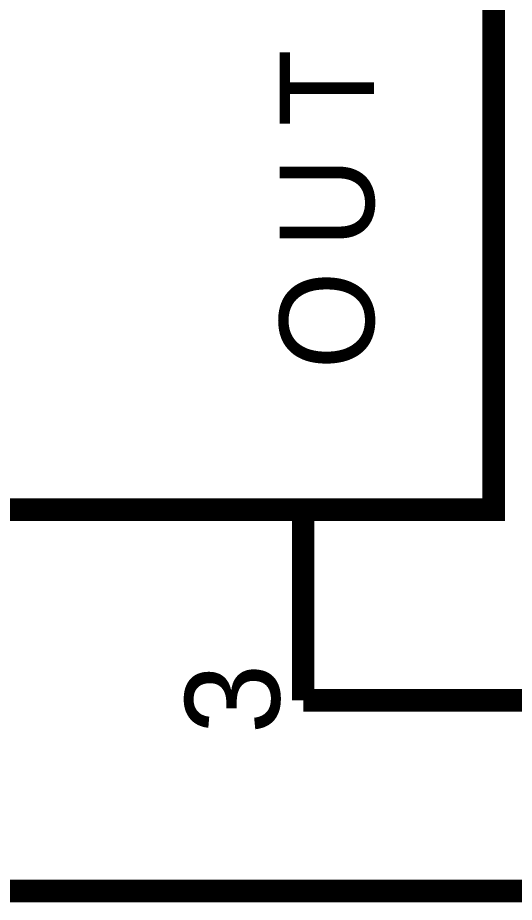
# Model space of a CAD drawing. Header units: inches. Extents: x 0 to 22.3, y 0 to 15.7.
# Drawn here: x 3.2505 to 3.5109, y 10.9938 to 11.4572 of the extents above; entities that cross this region are included whole.
import ezdxf

# ---------------------------------------------------------------- set-up
doc = ezdxf.new("R2010")
doc.units = ezdxf.units.IN
doc.header["$MEASUREMENT"] = 0
doc.layers.add('Sheet', color=255, linetype='Continuous')

msp = doc.modelspace()

# ---------------------------------------------------------------- linework, layer by layer
at = {"layer": 'Sheet'}
for points in [[(2.90022, 11.69942, 0.0118, 0.0118, 0), (3.50007, 11.69942, 0.0118, 0.0118, 0), (3.50007, 11.19951, 0.0118, 0.0118, 0), (2.90022, 11.19951, 0.0118, 0.0118, 0), (2.90022, 11.69942, 0.0118, 0.0118, 0)], [(2.90022, 11.69942, 0.0039, 0.0039, 0), (2.90022, 11.19951, 0.0039, 0.0039, 0), (3.50007, 11.19951, 0.0039, 0.0039, 0), (3.50007, 11.69942, 0.0039, 0.0039, 0), (2.90022, 11.69942, 0.0039, 0.0039, 0), (2.90022, 11.69942, 0.0039, 0.0039, 0)]]:
    msp.add_lwpolyline(points, format="xyseb", close=True, dxfattribs=at)
for points in [[(3.40017, 11.19951, 0.0118, 0.0118, 0), (3.40017, 11.09962, 0.0118, 0.0118, 0)], [(3.23042, 10.99972, 0.0118, 0.0118, 0), (4.00001, 10.99972, 0.0118, 0.0118, 0), (4.00001, 11.09962, 0.0118, 0.0118, 0)], [(3.60041, 11.09962, 0.0118, 0.0118, 0), (3.40017, 11.09962, 0.0118, 0.0118, 0)]]:
    msp.add_lwpolyline(points, format="xyseb", dxfattribs=at)

# ---------------------------------------------------------------- texts
for s, p in [('T', (3.4373, 11.40018)), ('U', (3.4373, 11.33653)), ('O', (3.4373, 11.27288)), ('3', (3.38779, 11.08194))]:
    msp.add_text(s, height=0.0495, rotation=90, dxfattribs=at).set_placement(p)

doc.saveas('drawing.dxf')
